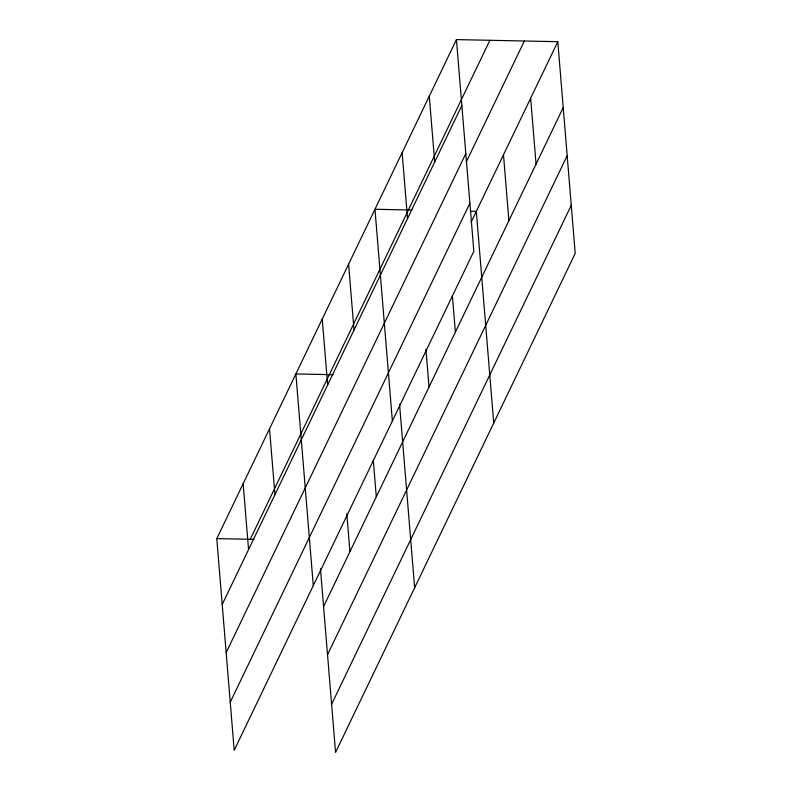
<?xml version="1.0" encoding="UTF-8"?>
<svg xmlns="http://www.w3.org/2000/svg" width="792" height="792" viewBox="0 0 792 792"><rect width="100%" height="100%" fill="white"/><g stroke="black" fill="none" stroke-linecap="round" stroke-linejoin="round"><path stroke-width="1.19" d="M456.44 39.6L473.844 251.302L234.194 750.311L216.79 538.6L456.44 39.6L557.806 41.689L575.21 253.4L335.56 752.4L320.463 568.755M250.242 539.293L489.892 40.293M222.206 604.474L461.855 105.475M226.165 652.598L465.805 153.599M466.3 161.875L524.353 41.006M230.244 702.187L469.884 203.178M471.052 222.334L557.806 41.689M323.572 606.573L563.221 107.564M327.532 654.697L567.171 155.687M331.61 704.276L571.25 205.276M412.097 210.029L374.962 209.256L392.367 420.968M470.349 211.226L476.319 211.355L493.733 423.057M333.016 374.695L295.871 373.933L313.286 585.635M216.79 538.6L253.935 539.372M530.64 98.248L536.055 164.122M503.484 154.796L508.9 220.671M452.371 295.525L455.38 332.115M429.274 96.149L434.689 162.023M425.908 349.193L429.017 387.011M402.118 152.708L407.533 218.582M399.544 404.078L414.642 587.733M373.289 460.192L376.299 496.792M348.599 264.152L354.014 330.026M346.827 513.859L349.935 551.678M322.235 319.037L327.65 384.912M269.518 428.818L274.933 494.693M243.154 483.714L248.569 549.589"/></g></svg>
